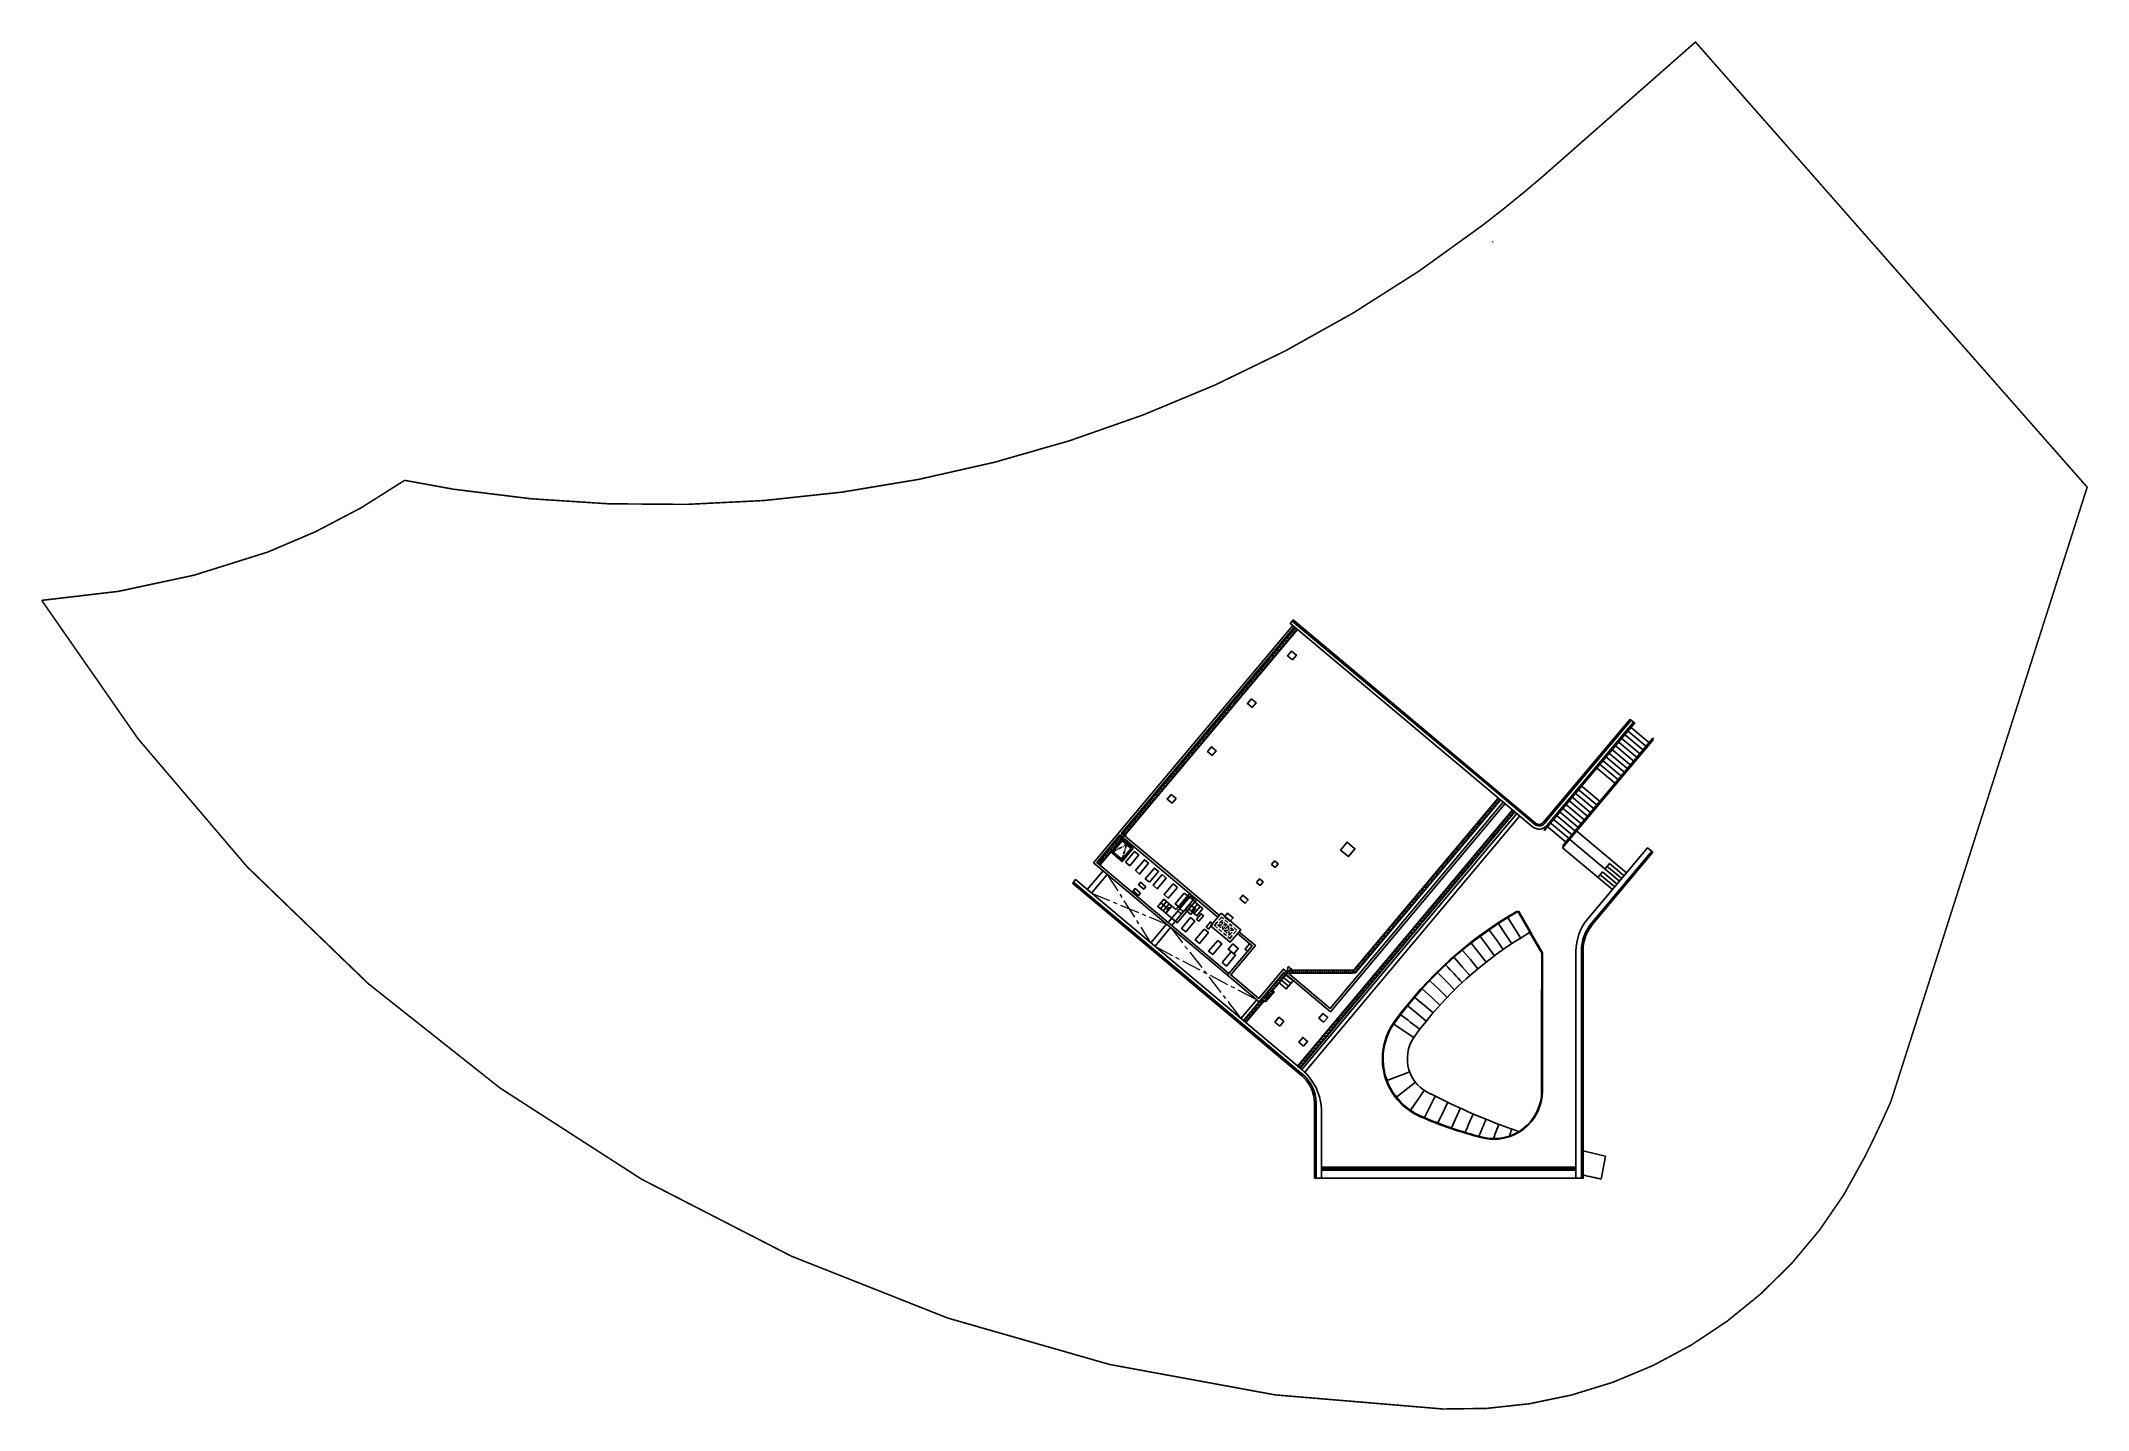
# Model space of a CAD drawing. Header units: millimetres. Extents: x 834154781 to 834285941, y 817892611 to 817980328.
import ezdxf

# ---------------------------------------------------------------- set-up
doc = ezdxf.new("R2010")
doc.units = ezdxf.units.MM
doc.header["$LTSCALE"] = 1000
doc.header["$MEASUREMENT"] = 0
for name, pattern in [('CENTER', [2, 1.25, -0.25, 0.25, -0.25]), ('DASHED2', [0.375, 0.25, -0.125]), ('HIDDEN', [0.375, 0.25, -0.125])]:
    doc.linetypes.add(name, pattern=pattern)
for name, color, linetype in [('E6', 6, 'Continuous'), ('VPA220_Wall-Conc', 3, 'Continuous'), ('VPA240_curb', 1, 'Continuous'), ('VPA240_Stair Ramp', 1, 'Continuous'), ('VPA248_Cat Ladder', 7, 'Continuous'), ('VPA315_Door', 1, 'Continuous'), ('VPA342_Handrail', 4, 'Continuous'), ('VPA47A_Ext. Cladding', 6, 'Continuous'), ('VPA47B_Ext Cladding', 6, 'Continuous'), ('VPA520_Drainage', 8, 'Continuous'), ('VPA802_Contour', 8, 'Continuous'), ('VPA914_Boundary', 2, 'Continuous')]:
    doc.layers.add(name, color=color, linetype=linetype)
doc.layers.add('VPA334 Void Area', color=9, linetype='HIDDEN', lineweight=9)
doc.layers.add('VPA520 Drainage', color=1, linetype='Continuous', lineweight=13)

# ---------------------------------------------------------------- blocks, each defined once
blk = doc.blocks.new('PIPE')
at = {"layer": 'VPA520 Drainage'}
for p, q in [((10.5, 950.2), (12, 951.7)), ((10.7, 949.6), (12.6, 951.5)), ((11, 949.2), (13.1, 951.2)), ((11.4, 948.8), (13.4, 950.8)), ((12.1, 948.7), (13.5, 950.2))]:
    blk.add_line(p, q, dxfattribs=at)
for radius in [2.01, 1.47]:
    blk.add_circle((12, 950.2), radius, dxfattribs=at)
blk = doc.blocks.new('A$C4F567646')
at = {"layer": 'VPA520_Drainage'}
h = blk.add_hatch(dxfattribs=at)
h.set_pattern_fill('ANSI31', color=256, scale=1000, angle=175, style=0)
h.set_pattern_definition([(180, (150, -1375), (-7e-14, -125), [])])
edge = h.paths.add_edge_path()
edge.add_line((350, -1494), (466, -1494))
edge.add_line((466, -1494), (466, -2346))
edge.add_line((466, -2346), (350, -2346))
edge.add_line((350, -2346), (350, -4175))
edge.add_line((350, -4175), (150, -4175))
edge.add_line((150, -4175), (150, -150))
edge.add_line((150, -150), (350, -150))
edge.add_line((350, -150), (350, -1593))

msp = doc.modelspace()

# ---------------------------------------------------------------- hatches: boundary and pattern name
at = {"layer": 'VPA520_Drainage'}
h = msp.add_hatch(dxfattribs=at)
h.set_pattern_fill('ANSI31', color=256, scale=1000, angle=95, style=0)
h.set_pattern_definition([(140, (834226923.92, 817932836.15), (-80.3485, -95.7556), [])])
h.paths.add_polyline_path([(834235136, 817942751), (834235289, 817942622), (834224233, 817929446), (834224080, 817929575)])
h = msp.add_hatch(dxfattribs=at)
h.set_pattern_fill('ANSI31', color=256, scale=1000, angle=95, style=0)
h.set_pattern_definition([(140, (834237092.23, 817918527.5), (-80.34845, -95.7556), [])])
h.paths.add_polyline_path([(834248116, 817931794), (834248269, 817931665), (834238988, 817920604), (834238835, 817920733)])
at = {"layer": 'VPA520_Drainage', "ltscale": 500}
h = msp.add_hatch(dxfattribs=at)
h.set_pattern_fill('ANSI31', color=256, scale=1000, angle=95, style=0)
h.set_pattern_definition([(140, (444.3, -372.82), (-80.348451211, -95.75555539), [])])
h.paths.add_polyline_path([(834235298, 817914646), (834249070, 817931059), (834249223, 817930930), (834235451, 817914518)])
at = {"layer": 'VPA520_Drainage'}
h = msp.add_hatch(dxfattribs=at)
h.set_pattern_fill('ANSI31', color=256, scale=1000, angle=95, style=0)
h.set_pattern_definition([(140, (834224079.59, 817929446.41), (-80.3485, -95.7556), [])])
h.paths.add_polyline_path([(834223951, 817929422), (834224104, 817929293), (834222658, 817927570), (834222505, 817927698)])
h = msp.add_hatch(dxfattribs=at)
h.set_pattern_fill('ANSI31', color=256, scale=1000, angle=45, style=0)
h.set_pattern_definition([(90, (834228542.34, 817920729.4), (-125, -3e-08), [])])
h.paths.add_polyline_path([(834238835, 817920795), (834238835, 817920595), (834234789, 817920612), (834234789, 817920812)])

# ---------------------------------------------------------------- linework, layer by layer
at = {"layer": 'E6'}
for points in [[(834227046, 817924671), (834226528, 817925105)], [(834227053, 817924822), (834227046, 817924671), (834226899, 817924638)], [(834228454, 817925525), (834228604, 817925517), (834228637, 817925370)], [(834228604, 817925517), (834228492, 817925383)]]:
    msp.add_lwpolyline(points, dxfattribs=at)
at = {"layer": 'VPA220_Wall-Conc'}
msp.add_line((834253282, 817907475), (834253482, 817907475), dxfattribs=at)
for points in [[(834234982, 817942879), (834234829, 817943008), (834234958, 817943161), (834248670, 817931655), (834250478, 817930138, 0.4142139), (834251112, 817930194), (834251401, 817930539), (834256672, 817936820), (834256825, 817936692), (834251265, 817930065, -0.4142197), (834250349, 817929985), (834248434, 817931592)], [(834220929, 817926442), (834220929, 817926442), (834225525, 817922586), (834233492, 817915901), (834233492, 817915901), (834235540, 817914184, -0.2288784), (834236482, 817912275), (834236482, 817907475), (834236482, 817907475), (834236832, 817907475), (834236832, 817911727, 0.2168865), (834235582, 817914408), (834235582, 817914408), (834235582, 817914408), (834221057, 817926596), (834220929, 817926442)]]:
    msp.add_lwpolyline(points, format="xyb", dxfattribs=at)
for points in [[(834234982, 817942879), (834222223, 817927674), (834230803, 817920474)], [(834230283, 817924304), (834226843, 817927191), (834224009, 817929569), (834235097, 817942783)], [(834248434, 817931592), (834234982, 817942879)], [(834248587, 817931464), (834237403, 817918134), (834234408, 817920648), (834232833, 817918771), (834230803, 817920474), (834232378, 817922351), (834231439, 817923139)], [(834248472, 817931560), (834237384, 817918346), (834234389, 817920859), (834232814, 817918982), (834231014, 817920493), (834232589, 817922370), (834231536, 817923253)], [(834235451, 817914518), (834249223, 817930930)], [(834235566, 817914421), (834249338, 817930834)], [(834235566, 817914421), (834249338, 817930834)], [(834235752, 817914253), (834249530, 817930673)], [(834230187, 817924189), (834226747, 817927076), (834223913, 817929454), (834222434, 817927692), (834230899, 817920589)], [(834223951, 817929422), (834222505, 817927698)], [(834228489, 817925614), (834227011, 817923852)], [(834228719, 817925421), (834227241, 817923659)], [(834253482, 817907475), (834253132, 817907475), (834253132, 817922021)], [(834232679, 817918899), (834231667, 817917693)], [(834232833, 817918771), (834231820, 817917564)], [(834253282, 817907475), (834236631, 817907475)]]:
    msp.add_lwpolyline(points, dxfattribs=at)
for points in [[(834234962, 817940677), (834235219, 817940984), (834234913, 817941241), (834234656, 817940934)], [(834232391, 817937613), (834232648, 817937920), (834232342, 817938177), (834232084, 817937870)], [(834229820, 817934549), (834230077, 817934855), (834229770, 817935112), (834229513, 817934806)], [(834227249, 817931485), (834227506, 817931791), (834227199, 817932048), (834226942, 817931742)], [(834238051, 817928490), (834238469, 817928988), (834238967, 817928571), (834238549, 817928073)], [(834233628, 817927568), (834233821, 817927797), (834234051, 817927605), (834233858, 817927375)], [(834232664, 817926419), (834232857, 817926648), (834233087, 817926455), (834232894, 817926226)], [(834231585, 817925366), (834231778, 817925596), (834232123, 817925306), (834231930, 817925077)], [(834230396, 817924438), (834229994, 817923960), (834229721, 817923634), (834230973, 817922583), (834231648, 817923387)], [(834230621, 817924217), (834230814, 817924447), (834231158, 817924157), (834230965, 817923928)], [(834234147, 817917211), (834234405, 817917517), (834234098, 817917774), (834233841, 817917468)], [(834236965, 817917457), (834237222, 817917764), (834236916, 817918021), (834236659, 817917714)], [(834235680, 817915925), (834235937, 817916232), (834235630, 817916489), (834235373, 817916182)]]:
    msp.add_lwpolyline(points, close=True, dxfattribs=at)
msp.add_lwpolyline([(834253482, 817907475), (834253482, 817922020, -0.1763341), (834254143, 817923835), (834257983, 817928410), (834257714, 817928635), (834257714, 817928635), (834253875, 817924060, 0.1763351), (834253132, 817922021), (834253132, 817907475)], format="xyb", close=True, dxfattribs=at)
at = {"layer": 'VPA220_Wall-Conc', "color": 1}
for points in [[(834221823, 817925953), (834222836, 817927160)], [(834222090, 817925727), (834223102, 817926933)], [(834225882, 817922545), (834226894, 817923751)], [(834226150, 817922320), (834227162, 817923526)]]:
    msp.add_lwpolyline(points, dxfattribs=at)
at = {"layer": 'VPA220_Wall-Conc', "linetype": 'HIDDEN', "ltscale": 0.4}
for points in [[(834227750, 817924733), (834227980, 817924540)], [(834227621, 817924580), (834227851, 817924387)]]:
    msp.add_lwpolyline(points, dxfattribs=at)
at = {"layer": 'VPA220_Wall-Conc', "linetype": 'DASHED2'}
for points in [[(834230417, 817924192), (834230128, 817923847), (834229967, 817923656), (834230952, 817922830), (834231401, 817923366)], [(834230436, 817923981), (834230436, 817923981), (834230178, 817923674), (834230512, 817923395), (834230769, 817923701)], [(834230845, 817923637), (834230845, 817923637), (834230588, 817923330), (834230933, 817923041), (834231190, 817923347)]]:
    msp.add_lwpolyline(points, close=True, dxfattribs=at)
for points in [[(834230178, 817923674), (834230769, 817923701)], [(834230436, 817923981), (834230512, 817923395)], [(834230845, 817923637), (834230933, 817923041)], [(834230588, 817923330), (834231190, 817923347)]]:
    msp.add_lwpolyline(points, dxfattribs=at)
at = {"layer": 'VPA240_curb'}
for points in [[(834224768, 817928606), (834224040, 817929217), (834223326, 817928366), (834224054, 817927756)], [(834224627, 817928594), (834224052, 817929076), (834223467, 817928379), (834224042, 817927897)], [(834228456, 817924369), (834228111, 817924658), (834228401, 817925003), (834228745, 817924713)], [(834228820, 817924063), (834228973, 817923935), (834229262, 817924280), (834229109, 817924408)], [(834229433, 817923549), (834229586, 817923421), (834229875, 817923765), (834229722, 817923894)], [(834230175, 817922705), (834229596, 817922015), (834229864, 817921790), (834230443, 817922480)], [(834231201, 817921844), (834230856, 817922133), (834231146, 817922478), (834231490, 817922188)]]:
    msp.add_lwpolyline(points, close=True, dxfattribs=at)
at = {"layer": 'VPA240_curb', "linetype": 'CENTER', "ltscale": 0.2}
msp.add_lwpolyline([(834223467, 817928379), (834224340, 817928835), (834224042, 817927897)], dxfattribs=at)
at = {"layer": 'VPA240_curb'}
for points in [[(834224274, 817927708), (834224542, 817927483), (834225121, 817928173), (834224853, 817928398), (834224274, 817927708)], [(834224906, 817927178), (834225485, 817927867), (834225753, 817927642), (834225174, 817926953), (834224906, 817927178)], [(834225806, 817926423), (834225538, 817926648), (834226117, 817927337), (834226385, 817927112), (834225806, 817926423)], [(834225231, 817925737), (834225102, 817925584), (834224758, 817925873), (834224886, 817926026), (834225231, 817925737)], [(834225565, 817926135), (834225437, 817925982), (834225092, 817926271), (834225221, 817926425), (834225565, 817926135)], [(834226615, 817926919), (834226036, 817926230), (834226304, 817926005), (834226883, 817926694), (834226615, 817926919)], [(834227591, 817926100), (834227323, 817926325), (834226745, 817925635), (834227013, 817925410), (834227591, 817926100)], [(834228032, 817925730), (834227453, 817925041), (834227721, 817924816), (834228300, 817925505), (834228032, 817925730)], [(834228443, 817924158), (834227865, 817923468), (834228133, 817923243), (834228711, 817923933), (834228443, 817924158)], [(834229317, 817923425), (834228738, 817922735), (834229006, 817922510), (834229585, 817923200), (834229317, 817923425)], [(834232224, 817922480), (834232378, 817922351), (834232088, 817922006), (834231935, 817922135), (834232224, 817922480)], [(834230469, 817921283), (834230737, 817921058), (834231316, 817921747), (834231048, 817921972), (834230469, 817921283)]]:
    msp.add_lwpolyline(points, dxfattribs=at)
at = {"layer": 'VPA240_Stair Ramp'}
msp.add_line((834258044, 817935577), (834258082, 817935545), dxfattribs=at)
at = {"layer": 'VPA240_Stair Ramp', "ltscale": 500}
for p, q in [((834248796, 817924129), (834249619, 817922794)), ((834241493, 817917317), (834242740, 817916483)), ((834242846, 817913611), (834241664, 817912687)), ((834242554, 817911854), (834243397, 817913092)), ((834243444, 817911401), (834244098, 817912674)), ((834245718, 817911932), (834245170, 817910734)), ((834255015, 817908881), (834254748, 817907406))]:
    msp.add_line(p, q, dxfattribs=at)
for points in [[(834252278, 817928628), (834258082, 817935545)], [(834255590, 817935222), (834256893, 817934128)], [(834255789, 817935459), (834257092, 817934366)], [(834255988, 817935697), (834257292, 817934603)], [(834256188, 817935934), (834257491, 817934840)], [(834256387, 817936172), (834257690, 817935078)], [(834256586, 817936409), (834257889, 817935315)], [(834254593, 817934034), (834255897, 817932941)], [(834254793, 817934272), (834256096, 817933178)], [(834254992, 817934509), (834256295, 817933416)], [(834255191, 817934747), (834256495, 817933653)], [(834255390, 817934984), (834256694, 817933891)], [(834253430, 817932648), (834254733, 817931554)], [(834254394, 817933797), (834255697, 817932703)], [(834252434, 817931460), (834253737, 817930367)], [(834252633, 817931698), (834253936, 817930604)], [(834252832, 817931935), (834254135, 817930842)], [(834253031, 817932173), (834254335, 817931079)], [(834253231, 817932410), (834254534, 817931317)], [(834251238, 817930036), (834252541, 817928942)], [(834251437, 817930273), (834252740, 817929180)], [(834251637, 817930511), (834252940, 817929417)], [(834251836, 817930748), (834253139, 817929655)], [(834252035, 817930985), (834253338, 817929892)], [(834252234, 817931223), (834253538, 817930129)], [(834252278, 817928628), (834255465, 817925954)], [(834252728, 817929164), (834255915, 817926490)], [(834253178, 817929701), (834256365, 817927026)], [(834255287, 817927625), (834254988, 817927268)], [(834255137, 817927446), (834256064, 817926669)], [(834255287, 817927625), (834256214, 817926847)], [(834254837, 817927089), (834254538, 817926732)], [(834254688, 817926910), (834255614, 817926132)], [(834254837, 817927089), (834255764, 817926311)], [(834248192, 817923745), (834248605, 817923119), (834249014, 817922491)], [(834246447, 817922492), (834246913, 817921904), (834247373, 817921312)], [(834247017, 817922926), (834247392, 817922424), (834247910, 817921721)], [(834247598, 817923344), (834248029, 817922730), (834248456, 817922113)], [(834245345, 817921576), (834245844, 817921016), (834246336, 817920450)], [(834245890, 817922042), (834246372, 817921468), (834246848, 817920888)], [(834243306, 817919566), (834243864, 817919065), (834244417, 817918559)], [(834243794, 817920090), (834244338, 817919574), (834244877, 817919052)], [(834244297, 817920600), (834244827, 817920069), (834245350, 817919532)], [(834242374, 817918478), (834242946, 817918019), (834243514, 817917557)], [(834242832, 817919028), (834243417, 817918533), (834243972, 817918053)], [(834242477, 817914275), (834241069, 817913757)]]:
    msp.add_lwpolyline(points, dxfattribs=at)
for centre, radius, start, end in [((834262093, 817902546), 23850, 120.01648, 144.24146), ((834198604, 817877026), 63855, 42.29544, 43.64138), ((834106493, 817738874), 224497, 52.51834, 52.89336), ((834244776, 817915120), 2450, 146.20595, 247.35341), ((834264728, 817953890), 46045, 243.00461, 250.56041), ((829882005, 820028458), 4849024, 334.108579, 334.125069), ((831507144, 819089589), 2981941, 336.707437, 336.730956), ((831706128, 818936290), 2740179, 338.008993, 338.032328), ((831706696, 818869622), 2716301, 339.313009, 339.33229), ((831740045, 818792545), 2659470, 340.624124, 340.632631), ((834264728, 817953890), 46045, 255.99151, 257.82204), ((834264972, 817954599), 48288, 256.35711, 257.77568)]:
    msp.add_arc(centre, radius, start, end, dxfattribs=at)
at = {"layer": 'VPA248_Cat Ladder'}
for points in [[(834226894, 817925190), (834226508, 817924731), (834226336, 817924875), (834226721, 817925335)], [(834227066, 817925046), (834226680, 817924586), (834226508, 817924731), (834226894, 817925190)], [(834227238, 817924901), (834226853, 817924441), (834226680, 817924586), (834227066, 817925046)], [(834228834, 817925325), (834228721, 817925191), (834228262, 817925576), (834228374, 817925710)], [(834228878, 817925027), (834228492, 817924567), (834228320, 817924712), (834228705, 817925171)], [(834228878, 817925027), (834228492, 817924567), (834228664, 817924422), (834229050, 817924882)], [(834229222, 817924737), (834228837, 817924278), (834228664, 817924422), (834229050, 817924882)], [(834234255, 817920155), (834234715, 817919770), (834234570, 817919597), (834234111, 817919983)], [(834234400, 817920328), (834234860, 817919942), (834234715, 817919770), (834234255, 817920155)], [(834234545, 817920500), (834235004, 817920114), (834234860, 817919942), (834234400, 817920328)]]:
    msp.add_lwpolyline(points, close=True, dxfattribs=at)
msp.add_lwpolyline([(834227506, 817924676), (834228374, 817925710), (834228834, 817925325), (834227580, 817923831), (834226853, 817924441), (834227238, 817924901), (834227506, 817924676)], dxfattribs=at)
at = {"layer": 'VPA315_Door', "ltscale": 500}
for points in [[(834249471, 817924554), (834249473, 817924549), (834249425, 817924522), (834249440, 817924496), (834249436, 817924493), (834249419, 817924524)], [(834250159, 817923262), (834250202, 817923287), (834249474, 817924548), (834249431, 817924523)]]:
    msp.add_lwpolyline(points, close=True, dxfattribs=at)
for points in [[(834249433, 817924518), (834249429, 817924516), (834249434, 817924507), (834249436, 817924503), (834249441, 817924505)], [(834249477, 817924543), (834249481, 817924546), (834249486, 817924537), (834249488, 817924533), (834249484, 817924530)]]:
    msp.add_lwpolyline(points, dxfattribs=at)
at = {"layer": 'VPA334 Void Area', "linetype": 'CENTER'}
for points in [[(834223101, 817926932), (834225881, 817922548)], [(834222091, 817925728), (834226894, 817923751)], [(834227164, 817923528), (834231667, 817917693)], [(834226151, 817922321), (834232679, 817918899)]]:
    msp.add_lwpolyline(points, dxfattribs=at)
at = {"layer": 'VPA342_Handrail'}
for p, q in [((834250930, 817913057), (834250933, 817921898)), ((834250982, 817921900), (834250982, 817913055))]:
    msp.add_line(p, q, dxfattribs=at)
for points in [[(834251335, 817930071), (834256863, 817936659), (834256863, 817936659), (834256894, 817936634), (834251141, 817929778), (834251115, 817929747), (834251085, 817929773)], [(834252530, 817929069), (834258058, 817935657), (834258058, 817935657), (834258089, 817935631), (834252336, 817928775), (834252310, 817928744), (834252279, 817928770)], [(834250206, 817923281), (834250281, 817923151), (834250212, 817923111), (834250137, 817923241)]]:
    msp.add_lwpolyline(points, close=True, dxfattribs=at)
for points in [[(834249361, 817924583), (834249386, 817924540)], [(834250884, 817921983), (834250228, 817923120), (834250265, 817923142), (834250934, 817921983)], [(834250933, 817921898), (834250228, 817923120), (834250265, 817923142), (834250982, 817921900)], [(834253132, 817908175), (834236832, 817908175)], [(834253132, 817908085), (834236832, 817908085)], [(834253132, 817908065), (834236832, 817908065)], [(834253132, 817907975), (834236832, 817907975)]]:
    msp.add_lwpolyline(points, dxfattribs=at)
for points in [[(834250930, 817913057), (834250932, 817919580), (834250982, 817919580), (834250982, 817913055, -0.4891492), (834247119, 817910050)], [(834243178, 817911453, 0.0405705), (834247131, 817910099, 0.4920839), (834250930, 817913057)]]:
    msp.add_lwpolyline(points, format="xyb", dxfattribs=at)
for centre, radius, start, end in [((834262093, 817902546), 25450, 120.01648, 144.01646), ((834262082, 817902558), 25385, 120.00924, 144.02387), ((834244776, 817915120), 4050, 144.01648, 246.4449), ((834244776, 817915120), 4000, 144.01648, 246.4449), ((834253485, 817935098), 25844, 246.4449, 255.73787)]:
    msp.add_arc(centre, radius, start, end, dxfattribs=at)
at = {"layer": 'VPA47A_Ext. Cladding'}
msp.add_line((834236382, 817907475), (834236482, 817907475), dxfattribs=at)
at = {"layer": 'VPA47A_Ext. Cladding', "ltscale": 500}
for points in [[(834252739, 817932288), (834252815, 817932224)], [(834256516, 817926507), (834256440, 817926572)], [(834255745, 817925588), (834255669, 817925652)]]:
    msp.add_lwpolyline(points, dxfattribs=at)
at = {"layer": 'VPA47B_Ext Cladding'}
for p, q in [((834235022, 817943238), (834234958, 817943161)), ((834256595, 817936884), (834256672, 817936820)), ((834258059, 817928346), (834257983, 817928410)), ((834220865, 817926366), (834220929, 817926442)), ((834253607, 817907475), (834253482, 817907475))]:
    msp.add_line(p, q, dxfattribs=at)
at = {"layer": 'VPA47B_Ext Cladding', "ltscale": 500}
for p, q in [((834235022, 817943238), (834250542, 817930215)), ((834258059, 817928346), (834254220, 817923770)), ((834235538, 817914053), (834220865, 817926366)), ((834253582, 817922019), (834253582, 817907475)), ((834236382, 817907475), (834236382, 817912275))]:
    msp.add_line(p, q, dxfattribs=at)
for points in [[(834235877, 817942390), (834235941, 817942467)], [(834236796, 817941619), (834236860, 817941695)], [(834237715, 817940847), (834237780, 817940924)], [(834238635, 817940076), (834238699, 817940152)], [(834239554, 817939305), (834239618, 817939381)], [(834240473, 817938533), (834240537, 817938610)], [(834241392, 817937762), (834241457, 817937838)], [(834242312, 817936990), (834242376, 817937067)], [(834251035, 817930258), (834256595, 817936884)], [(834243231, 817936219), (834243295, 817936296)], [(834244150, 817935448), (834244214, 817935524)], [(834255824, 817935965), (834255900, 817935901)], [(834245069, 817934676), (834245134, 817934753)], [(834245989, 817933905), (834246053, 817933982)], [(834254281, 817934127), (834254358, 817934063)], [(834255053, 817935046), (834255129, 817934982)], [(834246908, 817933134), (834246972, 817933210)], [(834253510, 817933207), (834253586, 817933143)], [(834247827, 817932362), (834247892, 817932439)], [(834248746, 817931591), (834248811, 817931668)], [(834251967, 817931369), (834252044, 817931305)], [(834249666, 817930820), (834249730, 817930896)], [(834250351, 817930376), (834250286, 817930299)], [(834251196, 817930450), (834251272, 817930386)], [(834257288, 817927426), (834257211, 817927491)], [(834256516, 817926507), (834256440, 817926572)], [(834222703, 817924823), (834222767, 817924900)], [(834254974, 817924669), (834254897, 817924733)], [(834255745, 817925588), (834255669, 817925652)], [(834223622, 817924052), (834223687, 817924128)], [(834224542, 817923280), (834224606, 817923357)], [(834254203, 817923749), (834254126, 817923814)], [(834225461, 817922509), (834225525, 817922586)], [(834253718, 817922869), (834253623, 817922901)], [(834226380, 817921738), (834226444, 817921814)], [(834227299, 817920966), (834227364, 817921043)], [(834253582, 817921875), (834253482, 817921875)], [(834228219, 817920195), (834228283, 817920272)], [(834229138, 817919424), (834229202, 817919500)], [(834253582, 817920675), (834253482, 817920675)], [(834253582, 817919475), (834253482, 817919475)], [(834230057, 817918652), (834230121, 817918729)], [(834253582, 817918275), (834253482, 817918275)], [(834230976, 817917881), (834231041, 817917958)], [(834231896, 817917110), (834231960, 817917186)], [(834253582, 817917075), (834253482, 817917075)], [(834232815, 817916338), (834232879, 817916415)], [(834233734, 817915567), (834233798, 817915644)], [(834253582, 817915875), (834253482, 817915875)], [(834234653, 817914796), (834234718, 817914872)], [(834253582, 817914675), (834253482, 817914675)], [(834235573, 817914024), (834235637, 817914101)], [(834236167, 817913237), (834236258, 817913279)], [(834253582, 817913475), (834253482, 817913475)], [(834236382, 817912275), (834236482, 817912275)], [(834253582, 817912275), (834253482, 817912275)], [(834236382, 817911075), (834236482, 817911075)], [(834253582, 817911075), (834253482, 817911075)], [(834236382, 817909875), (834236482, 817909875)], [(834253582, 817909875), (834253482, 817909875)], [(834236382, 817908675), (834236482, 817908675)], [(834253582, 817908675), (834253482, 817908675)]]:
    msp.add_lwpolyline(points, dxfattribs=at)
msp.add_lwpolyline([(834235538, 817914053, -0.2220484), (834236382, 817912275, -0.2220484)], format="xyb", dxfattribs=at)
for centre, radius, start, end in [((834250767, 817930483), 350, 230.00099, 320.00105), ((834256304, 817922020), 2722, 139.97692, 180.02308)]:
    msp.add_arc(centre, radius, start, end, dxfattribs=at)
at = {"layer": 'VPA520_Drainage'}
for points in [[(834235136, 817942751), (834235289, 817942622), (834224233, 817929446), (834224080, 817929575)], [(834248116, 817931794), (834248269, 817931665), (834238988, 817920604), (834238835, 817920733)], [(834223951, 817929422), (834224104, 817929293), (834222658, 817927570), (834222505, 817927698)], [(834238835, 817920795), (834238835, 817920595), (834234789, 817920612), (834234789, 817920812)]]:
    msp.add_lwpolyline(points, close=True, dxfattribs=at)
at = {"layer": 'VPA520_Drainage', "ltscale": 500}
msp.add_lwpolyline([(834235298, 817914646), (834249070, 817931059), (834249223, 817930930), (834235451, 817914518)], close=True, dxfattribs=at)
at = {"layer": 'VPA520_Drainage', "color": 1, "ltscale": 500}
for points in [[(834223994, 817929303), (834224060, 817929643), (834224296, 817929444)], [(834234632, 817920688), (834234699, 817921027), (834234934, 817920829)]]:
    msp.add_lwpolyline(points, close=True, dxfattribs=at)
at = {"layer": 'VPA520_Drainage'}
msp.add_lwpolyline([(834233697, 817919490), (834233786, 817919415), (834233238, 817918762), (834233149, 817918837), (834231974, 817917436), (834231820, 817917564), (834234408, 817920648), (834234561, 817920519), (834233697, 817919490)], dxfattribs=at)
at = {"layer": 'VPA520_Drainage', "color": 1, "ltscale": 500}
for centre in [(834223964, 817929263), (834234603, 817920647)]:
    msp.add_circle(centre, 50, dxfattribs=at)
at = {"layer": 'VPA802_Contour'}
msp.add_line((834247777, 817967440), (834247814, 817967469), dxfattribs=at)
msp.add_lwpolyline([(834241639, 817912719), (834241649, 817912725)], dxfattribs=at)
msp.add_lwpolyline([(834241639, 817912719), (834241649, 817912725)], dxfattribs=at)
msp.add_arc((834241135, 817914658), 3338, 298.64511, 298.80064, dxfattribs=at)
msp.add_arc((834241135, 817914658), 3338, 298.64511, 298.80064, dxfattribs=at)
at = {"layer": 'VPA914_Boundary', "linetype": 'CENTER', "ltscale": 3, "const_width": 100, "flags": 128}
msp.add_lwpolyline([(834154831, 817944486, 0.2491379), (834244612, 817892679, 0.2950948), (834271639, 817908838, 0.0125363), (834273305, 817912371), (834285884, 817951739), (834260786, 817980258), (834250993, 817971639, -0.0143417), (834247121, 817968498), (834243067, 817965579), (834238857, 817962899), (834234500, 817960466), (834230010, 817958286), (834225402, 817956368), (834220693, 817954717), (834215896, 817953340), (834211028, 817952240), (834206105, 817951421), (834201143, 817950886), (834196158, 817950636), (834191168, 817950673), (834186188, 817950996), (834181234, 817951605), (834178083, 817952177, -0.0603595), (834169306, 817947579, -0.0702842)], format="xyb", close=True, dxfattribs=at)

# ---------------------------------------------------------------- block references
at = {"layer": 'VPA47A_Ext. Cladding', "rotation": 319.9999997709144}
msp.add_blockref('A$C4F567646', (834234389, 817920859), dxfattribs=at)
at = {"layer": 'VPA520_Drainage', "ltscale": 500, "xscale": 37.33341605799876, "yscale": 37.33341605799876, "zscale": 37.33341605799876}
for p in [(834246448, 817894732), (834247382, 817893950), (834222216, 817892247), (834222348, 817892404), (834237425, 817882088)]:
    msp.add_blockref('PIPE', p, dxfattribs=at)
at = {"layer": 'VPA520_Drainage', "ltscale": 500, "xscale": 37.33341605799875, "yscale": 37.33341605799875, "zscale": 37.33341605799875, "rotation": 359.999999788484}
for p in [(834232913, 817883591), (834233061, 817883767)]:
    msp.add_blockref('PIPE', p, dxfattribs=at)

doc.saveas('drawing.dxf')
